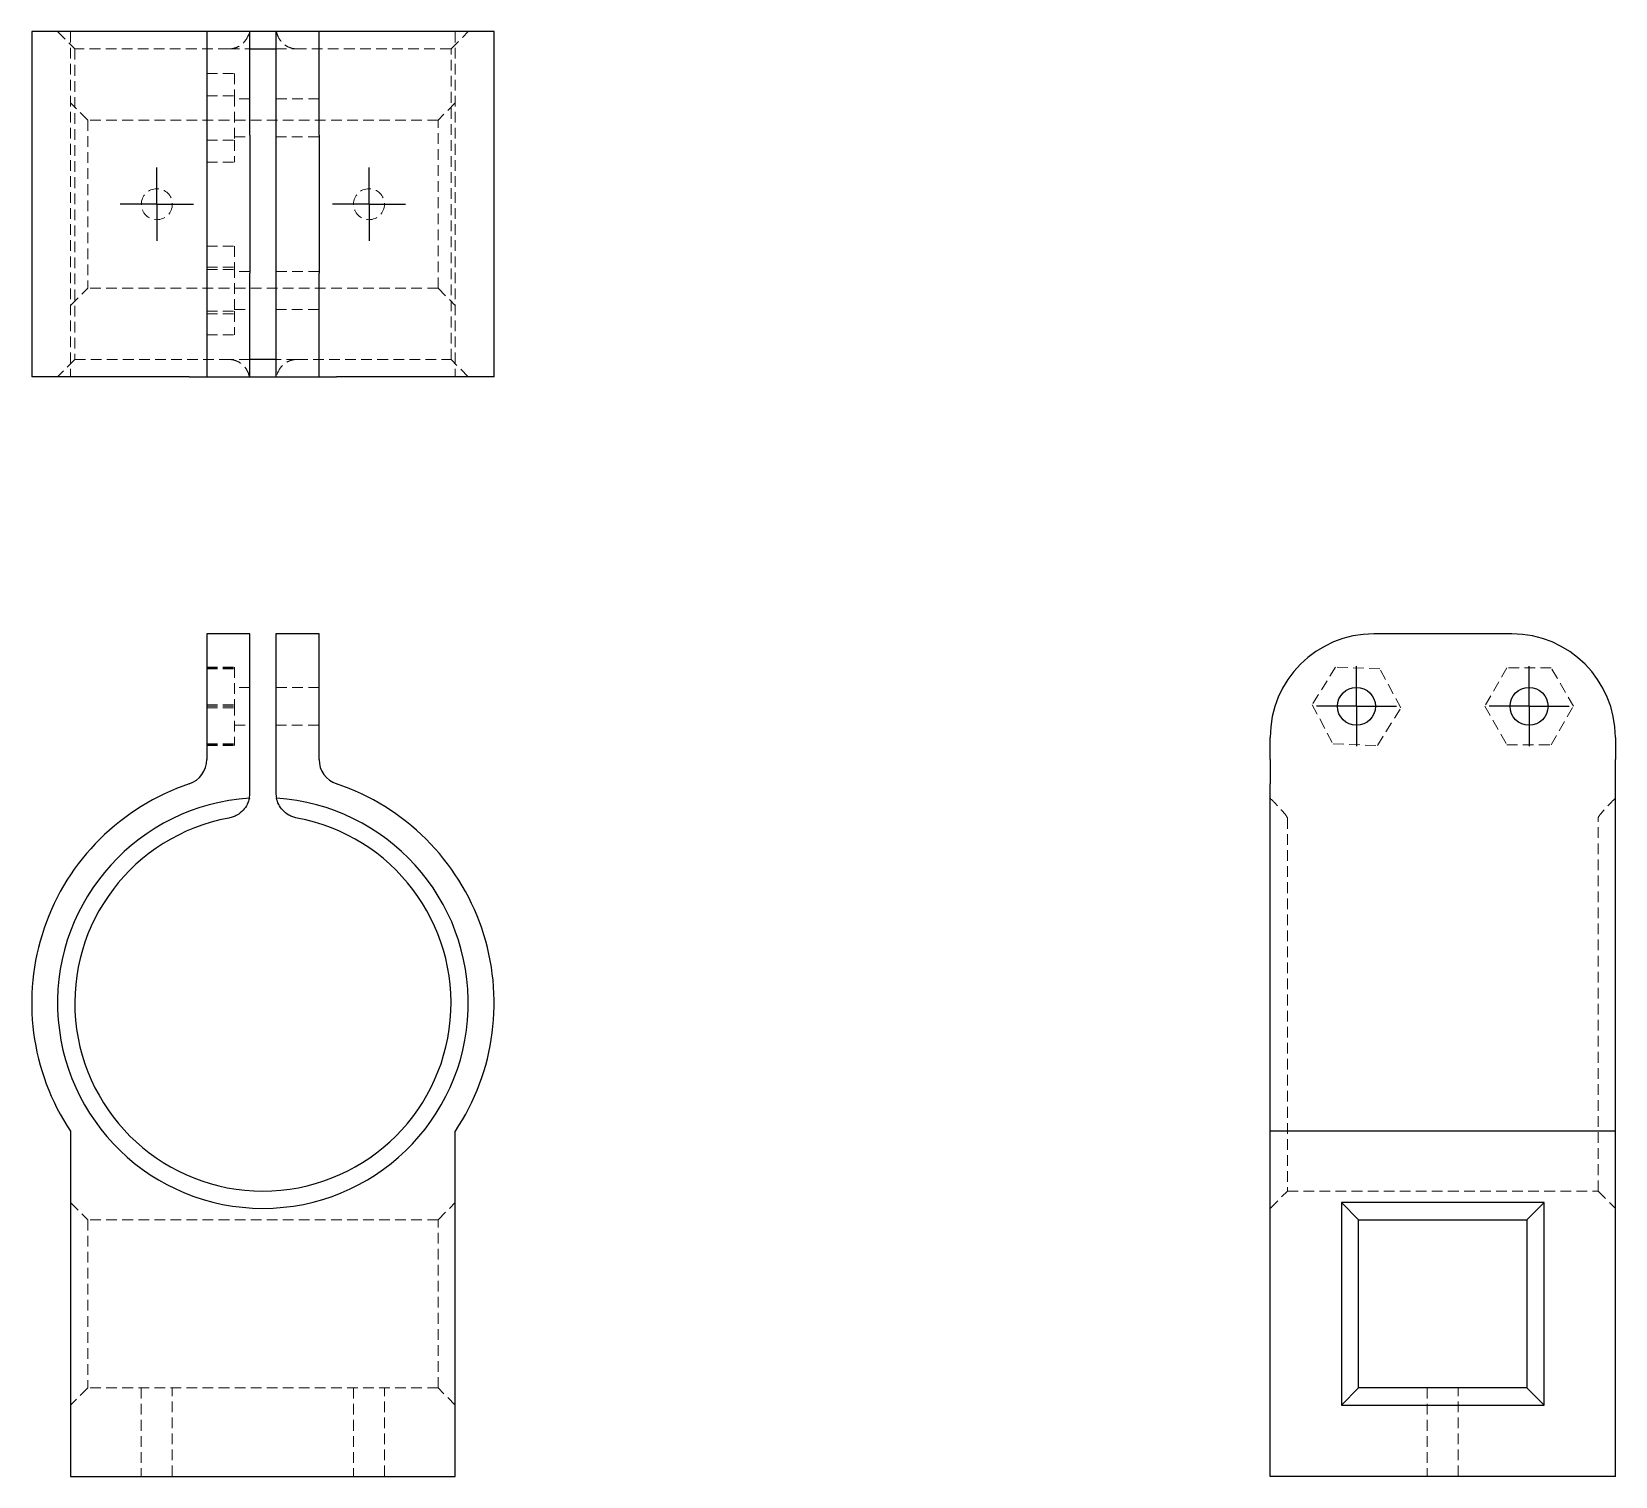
# Model space of a CAD drawing. Header units: millimetres. Extents: x 56 to 243, y 7 to 178.
import ezdxf

# ---------------------------------------------------------------- set-up
doc = ezdxf.new("R2010")
doc.units = ezdxf.units.MM
doc.linetypes.add('HIDDEN', pattern=[1.905, 1.27, -0.635])
doc.layers.add('10', color=7, linetype='Continuous')

# ---------------------------------------------------------------- blocks, each defined once
blk = doc.blocks.new('SW_CENTERMARKSYMBOL_0')
at = {"layer": '10', "color": 0}
for p, q in [((0, 2.5), (0, 4.34)), ((0, 0), (0, 2.5)), ((-2.5, 0), (-4.34, 0)), ((0, 0), (-2.5, 0)), ((0, 0), (0, -2.5)), ((0, 0), (2.5, 0)), ((2.5, 0), (4.34, 0)), ((0, -2.5), (0, -4.34))]:
    blk.add_line(p, q, dxfattribs=at)
blk = doc.blocks.new('SW_CENTERMARKSYMBOL_1')
at = {"layer": '10', "color": 0}
for p, q in [((0, 2.5), (0, 4.34)), ((0, 0), (0, 2.5)), ((-2.5, 0), (-4.34, 0)), ((0, 0), (-2.5, 0)), ((0, 0), (0, -2.5)), ((0, 0), (2.5, 0)), ((2.5, 0), (4.34, 0)), ((0, -2.5), (0, -4.34))]:
    blk.add_line(p, q, dxfattribs=at)
blk = doc.blocks.new('SW_CENTERMARKSYMBOL_2')
at = {"layer": '10', "color": 0}
for p, q in [((0, 2.5), (0, 4.75)), ((0, 0), (0, 2.5)), ((-2.5, 0), (-4.75, 0)), ((0, 0), (-2.5, 0)), ((0, 0), (0, -2.5)), ((0, 0), (2.5, 0)), ((2.5, 0), (4.75, 0)), ((0, -2.5), (0, -4.75))]:
    blk.add_line(p, q, dxfattribs=at)
blk = doc.blocks.new('SW_CENTERMARKSYMBOL_3')
at = {"layer": '10', "color": 0}
for p, q in [((0, 2.5), (0, 4.75)), ((0, 0), (0, 2.5)), ((-2.5, 0), (-4.75, 0)), ((0, 0), (-2.5, 0)), ((0, 0), (0, -2.5)), ((0, 0), (2.5, 0)), ((2.5, 0), (4.75, 0)), ((0, -2.5), (0, -4.75))]:
    blk.add_line(p, q, dxfattribs=at)

msp = doc.modelspace()

# ---------------------------------------------------------------- linework, layer by layer
at = {"color": 7, "linetype": 'Continuous', "lineweight": 25}
for p, q in [((55.56, 178.48), (55.56, 137.52)), ((74.25, 178.48), (55.56, 178.48)), ((76.34, 178.48), (74.25, 178.48)), ((81.46, 178.48), (76.34, 178.48)), ((76.34, 178.48), (76.34, 166.19)), ((81.46, 166.19), (81.46, 178.48)), ((84.54, 178.48), (81.46, 178.48)), ((84.54, 178.48), (84.54, 166.19)), ((89.66, 178.48), (84.54, 178.48)), ((89.66, 166.19), (89.66, 178.48)), ((91.75, 178.48), (89.66, 178.48)), ((110.44, 178.48), (91.75, 178.48)), ((110.44, 137.52), (110.44, 178.48)), ((81.46, 176.43), (84.54, 176.43)), ((76.34, 166.19), (76.34, 149.81)), ((81.46, 166.19), (81.46, 149.81)), ((84.54, 166.19), (84.54, 149.81)), ((89.66, 166.19), (89.66, 149.81)), ((76.34, 149.81), (76.34, 137.52)), ((81.46, 137.52), (81.46, 149.81)), ((84.54, 149.81), (84.54, 137.52)), ((89.66, 137.52), (89.66, 149.81)), ((84.54, 139.57), (81.46, 139.57)), ((74.25, 137.52), (55.56, 137.52)), ((74.25, 137.52), (76.34, 137.52)), ((76.34, 137.52), (81.46, 137.52)), ((81.46, 137.52), (84.54, 137.52)), ((84.54, 137.52), (89.66, 137.52)), ((89.66, 137.52), (91.75, 137.52)), ((110.44, 137.52), (91.75, 137.52)), ((81.46, 107), (76.34, 107)), ((76.34, 107), (76.34, 94.71)), ((81.46, 94.71), (81.46, 107)), ((84.54, 107), (84.54, 94.71)), ((89.66, 107), (84.54, 107)), ((89.66, 94.71), (89.66, 107)), ((231.19, 107), (214.81, 107)), ((76.34, 94.71), (76.34, 92.1)), ((81.46, 88.15), (81.46, 94.71)), ((84.54, 94.71), (84.54, 88.15)), ((89.66, 92.1), (89.66, 94.71)), ((202.52, 92.1), (202.52, 94.71)), ((243.48, 94.71), (243.48, 92.1)), ((202.52, 92.1), (202.52, 89.19)), ((243.48, 89.19), (243.48, 92.1)), ((202.52, 47.96), (202.52, 89.19)), ((243.48, 47.96), (243.48, 89.19)), ((60.17, 47.96), (60.17, 7)), ((105.83, 7), (105.83, 47.96)), ((243.48, 47.96), (202.52, 47.96)), ((202.52, 7), (202.52, 47.96)), ((243.48, 7), (243.48, 47.96)), ((235.03, 39.51), (210.97, 39.51)), ((210.97, 39.51), (210.97, 15.45)), ((213.02, 37.46), (210.97, 39.51)), ((235.03, 39.51), (232.98, 37.46)), ((235.03, 15.45), (235.03, 39.51)), ((213.02, 37.46), (232.98, 37.46)), ((213.02, 17.5), (213.02, 37.46)), ((232.98, 37.46), (232.98, 17.5)), ((210.97, 15.45), (213.02, 17.5)), ((232.98, 17.5), (213.02, 17.5)), ((235.03, 15.45), (232.98, 17.5)), ((210.97, 15.45), (235.03, 15.45)), ((60.17, 7), (105.83, 7)), ((243.48, 7), (202.52, 7))]:
    msp.add_line(p, q, dxfattribs=at)
at = {"color": 7, "linetype": 'HIDDEN', "lineweight": 18}
for p, q in [((58.63, 178.48), (60.68, 176.43)), ((60.17, 178.48), (60.17, 137.52)), ((105.32, 176.43), (107.37, 178.48)), ((105.83, 178.48), (105.83, 137.52)), ((78.95, 176.43), (60.68, 176.43)), ((60.68, 176.43), (60.68, 139.57)), ((78.95, 176.43), (81.46, 176.43)), ((84.54, 176.43), (87.05, 176.43)), ((105.32, 176.43), (87.05, 176.43)), ((105.32, 139.57), (105.32, 176.43)), ((76.34, 173.5), (79.62, 173.5)), ((79.62, 173.5), (79.62, 170.87)), ((62.22, 167.98), (60.17, 170.03)), ((76.34, 170.87), (79.62, 170.87)), ((79.62, 170.87), (79.62, 165.61)), ((81.46, 170.49), (79.62, 170.49)), ((89.66, 170.49), (84.54, 170.49)), ((105.83, 170.03), (103.78, 167.98)), ((62.22, 167.98), (62.22, 148.02)), ((103.78, 167.98), (62.22, 167.98)), ((103.78, 148.02), (103.78, 167.98)), ((76.34, 165.61), (79.62, 165.61)), ((79.62, 165.99), (81.46, 165.99)), ((79.62, 165.61), (79.62, 162.98)), ((84.54, 165.99), (89.66, 165.99)), ((76.34, 162.98), (79.62, 162.98)), ((76.34, 153.02), (79.62, 153.02)), ((79.62, 153.02), (79.62, 150.54)), ((76.34, 150.54), (79.62, 150.54)), ((79.62, 150.54), (79.62, 145.29)), ((76.34, 150.24), (79.62, 150.24)), ((81.46, 150.01), (79.62, 150.01)), ((89.66, 150.01), (84.54, 150.01)), ((60.17, 145.97), (62.22, 148.02)), ((103.78, 148.02), (62.22, 148.02)), ((103.78, 148.02), (105.83, 145.97)), ((76.34, 145.29), (79.62, 145.29)), ((76.34, 144.98), (79.62, 144.98)), ((79.62, 145.51), (81.46, 145.51)), ((79.62, 145.29), (79.62, 142.5)), ((84.54, 145.51), (89.66, 145.51)), ((76.34, 142.5), (79.62, 142.5)), ((60.68, 139.57), (58.63, 137.52)), ((60.68, 139.57), (78.95, 139.57)), ((81.46, 139.57), (78.95, 139.57)), ((87.05, 139.57), (84.54, 139.57)), ((87.05, 139.57), (105.32, 139.57)), ((107.37, 137.52), (105.32, 139.57)), ((76.34, 103.04), (79.62, 103.04)), ((76.34, 102.96), (79.62, 102.96)), ((76.34, 102.86), (79.62, 102.86)), ((79.62, 103.04), (79.62, 98.58)), ((210.29, 103.04), (207.5, 98.58)), ((215.54, 102.86), (210.29, 103.04)), ((218.02, 98.22), (215.54, 102.86)), ((230.61, 102.96), (227.98, 98.4)), ((235.87, 102.96), (230.61, 102.96)), ((238.5, 98.4), (235.87, 102.96)), ((81.46, 100.65), (79.62, 100.65)), ((89.66, 100.65), (84.54, 100.65)), ((76.34, 98.58), (79.62, 98.58)), ((76.34, 98.4), (79.62, 98.4)), ((76.34, 98.22), (79.62, 98.22)), ((79.62, 98.58), (79.62, 93.93)), ((207.5, 98.58), (209.98, 93.93)), ((215.24, 93.76), (218.02, 98.22)), ((227.98, 98.4), (230.61, 93.84)), ((235.87, 93.84), (238.5, 98.4)), ((79.62, 96.15), (81.46, 96.15)), ((84.54, 96.15), (89.66, 96.15)), ((76.34, 93.93), (79.62, 93.93)), ((76.34, 93.84), (79.62, 93.84)), ((76.34, 93.76), (79.62, 93.76)), ((79.62, 93.93), (79.62, 93.76)), ((209.98, 93.93), (215.24, 93.76)), ((230.61, 93.84), (235.87, 93.84)), ((204.57, 85.13), (204.57, 40.86)), ((241.43, 40.86), (241.43, 85.13)), ((60.17, 39.51), (62.22, 37.46)), ((103.78, 37.46), (105.83, 39.51)), ((202.52, 38.81), (204.57, 40.86)), ((204.57, 40.86), (241.43, 40.86)), ((241.43, 40.86), (243.48, 38.81)), ((103.78, 37.46), (62.22, 37.46)), ((62.22, 37.46), (62.22, 17.5)), ((103.78, 17.5), (103.78, 37.46)), ((62.22, 17.5), (60.17, 15.45)), ((103.78, 17.5), (62.22, 17.5)), ((68.56, 17.5), (68.56, 7)), ((72.25, 7), (72.25, 17.5)), ((93.75, 17.5), (93.75, 7)), ((97.44, 7), (97.44, 17.5)), ((105.83, 15.45), (103.78, 17.5)), ((221.16, 17.5), (221.16, 7)), ((224.84, 7), (224.84, 17.5))]:
    msp.add_line(p, q, dxfattribs=at)
for centre in [(70.41, 158), (95.59, 158)]:
    msp.add_circle(centre, 1.84, dxfattribs=at)
at = {"color": 7, "linetype": 'Continuous', "lineweight": 25}
for centre in [(212.76, 98.4), (233.24, 98.4)]:
    msp.add_circle(centre, 2.25, dxfattribs=at)
for centre, radius, start, end in [((214.81, 94.71), 12.29, 90, 180), ((231.19, 94.71), 12.29, 0, 90), ((73.27, 92.1), 3.07, 288.5899, 0), ((92.73, 92.1), 3.07, 180, 251.4101), ((83, 63.18), 27.44, 108.5899, 213.6889), ((83, 63.18), 27.44, 326.3111, 71.4101), ((83, 63.18), 24.37, 93.7801, 86.2199), ((78.39, 88.15), 3.07, 347.6804, 0), ((87.61, 88.15), 3.07, 180, 192.3196), ((83, 63.18), 22.32, 100.4543, 79.5457)]:
    msp.add_arc(centre, radius, start, end, dxfattribs=at)
at = {"color": 7, "linetype": 'HIDDEN', "lineweight": 18}
for points, knots in [([(78.95, 176.43), (79.13, 176.43), (79.3, 176.45), (79.62, 176.52), (79.78, 176.57), (80.21, 176.75), (80.45, 176.93), (80.85, 177.31), (81.01, 177.54), (81.25, 177.99), (81.34, 178.23), (81.39, 178.48)], [0, 0, 0, 0, 0.125, 0.125, 0.25, 0.25, 0.5, 0.5, 0.75, 0.75, 1, 1, 1, 1]), ([(84.61, 178.48), (84.66, 178.23), (84.75, 177.99), (84.99, 177.54), (85.15, 177.32), (85.55, 176.93), (85.79, 176.75), (86.22, 176.57), (86.38, 176.52), (86.7, 176.45), (86.87, 176.43), (87.05, 176.43)], [0, 0, 0, 0, 0.25, 0.25, 0.5, 0.5, 0.75, 0.75, 0.875, 0.875, 1, 1, 1, 1]), ([(81.39, 137.52), (81.34, 137.77), (81.25, 138.01), (81.01, 138.46), (80.85, 138.68), (80.45, 139.07), (80.21, 139.25), (79.78, 139.43), (79.62, 139.48), (79.3, 139.55), (79.13, 139.57), (78.95, 139.57)], [0, 0, 0, 0, 0.25, 0.25, 0.5, 0.5, 0.75, 0.75, 0.875, 0.875, 1, 1, 1, 1]), ([(87.05, 139.57), (86.87, 139.57), (86.7, 139.55), (86.38, 139.48), (86.22, 139.43), (85.79, 139.25), (85.55, 139.07), (85.15, 138.69), (84.99, 138.46), (84.75, 138.01), (84.66, 137.77), (84.61, 137.52)], [0, 0, 0, 0, 0.125, 0.125, 0.25, 0.25, 0.5, 0.5, 0.75, 0.75, 1, 1, 1, 1]), ([(204.57, 85.13), (204.57, 85.16), (204.55, 85.21), (204.48, 85.33), (204.43, 85.4), (204.25, 85.65), (204.07, 85.85), (203.69, 86.28), (203.46, 86.52), (203.01, 87), (202.77, 87.24), (202.52, 87.49)], [0, 0, 0, 0, 0.125, 0.125, 0.25, 0.25, 0.5, 0.5, 0.75, 0.75, 1, 1, 1, 1]), ([(243.48, 87.49), (243.23, 87.24), (242.99, 87), (242.54, 86.52), (242.32, 86.28), (241.93, 85.85), (241.75, 85.65), (241.57, 85.4), (241.52, 85.33), (241.45, 85.21), (241.43, 85.16), (241.43, 85.13)], [0, 0, 0, 0, 0.25, 0.25, 0.5, 0.5, 0.75, 0.75, 0.875, 0.875, 1, 1, 1, 1])]:
    msp.add_open_spline(points, degree=3, knots=knots, dxfattribs=at)
at = {"color": 7, "linetype": 'Continuous', "lineweight": 25}
for points, knots in [([(81.39, 87.49), (81.34, 87.24), (81.25, 87), (81.01, 86.52), (80.85, 86.28), (80.45, 85.85), (80.21, 85.65), (79.78, 85.4), (79.62, 85.33), (79.3, 85.21), (79.13, 85.16), (78.95, 85.13)], [0, 0, 0, 0, 0.25, 0.25, 0.5, 0.5, 0.75, 0.75, 0.875, 0.875, 1, 1, 1, 1]), ([(87.05, 85.13), (86.87, 85.16), (86.7, 85.21), (86.38, 85.33), (86.22, 85.4), (85.79, 85.65), (85.55, 85.85), (85.15, 86.28), (84.99, 86.52), (84.75, 87), (84.66, 87.24), (84.61, 87.49)], [0, 0, 0, 0, 0.125, 0.125, 0.25, 0.25, 0.5, 0.5, 0.75, 0.75, 1, 1, 1, 1])]:
    msp.add_open_spline(points, degree=3, knots=knots, dxfattribs=at)

# ---------------------------------------------------------------- block references
at = {"layer": '10'}
for name, p in [('SW_CENTERMARKSYMBOL_1', (70.41, 158)), ('SW_CENTERMARKSYMBOL_0', (95.59, 158)), ('SW_CENTERMARKSYMBOL_3', (212.76, 98.4)), ('SW_CENTERMARKSYMBOL_2', (233.24, 98.4))]:
    msp.add_blockref(name, p, dxfattribs=at)

doc.saveas('drawing.dxf')
